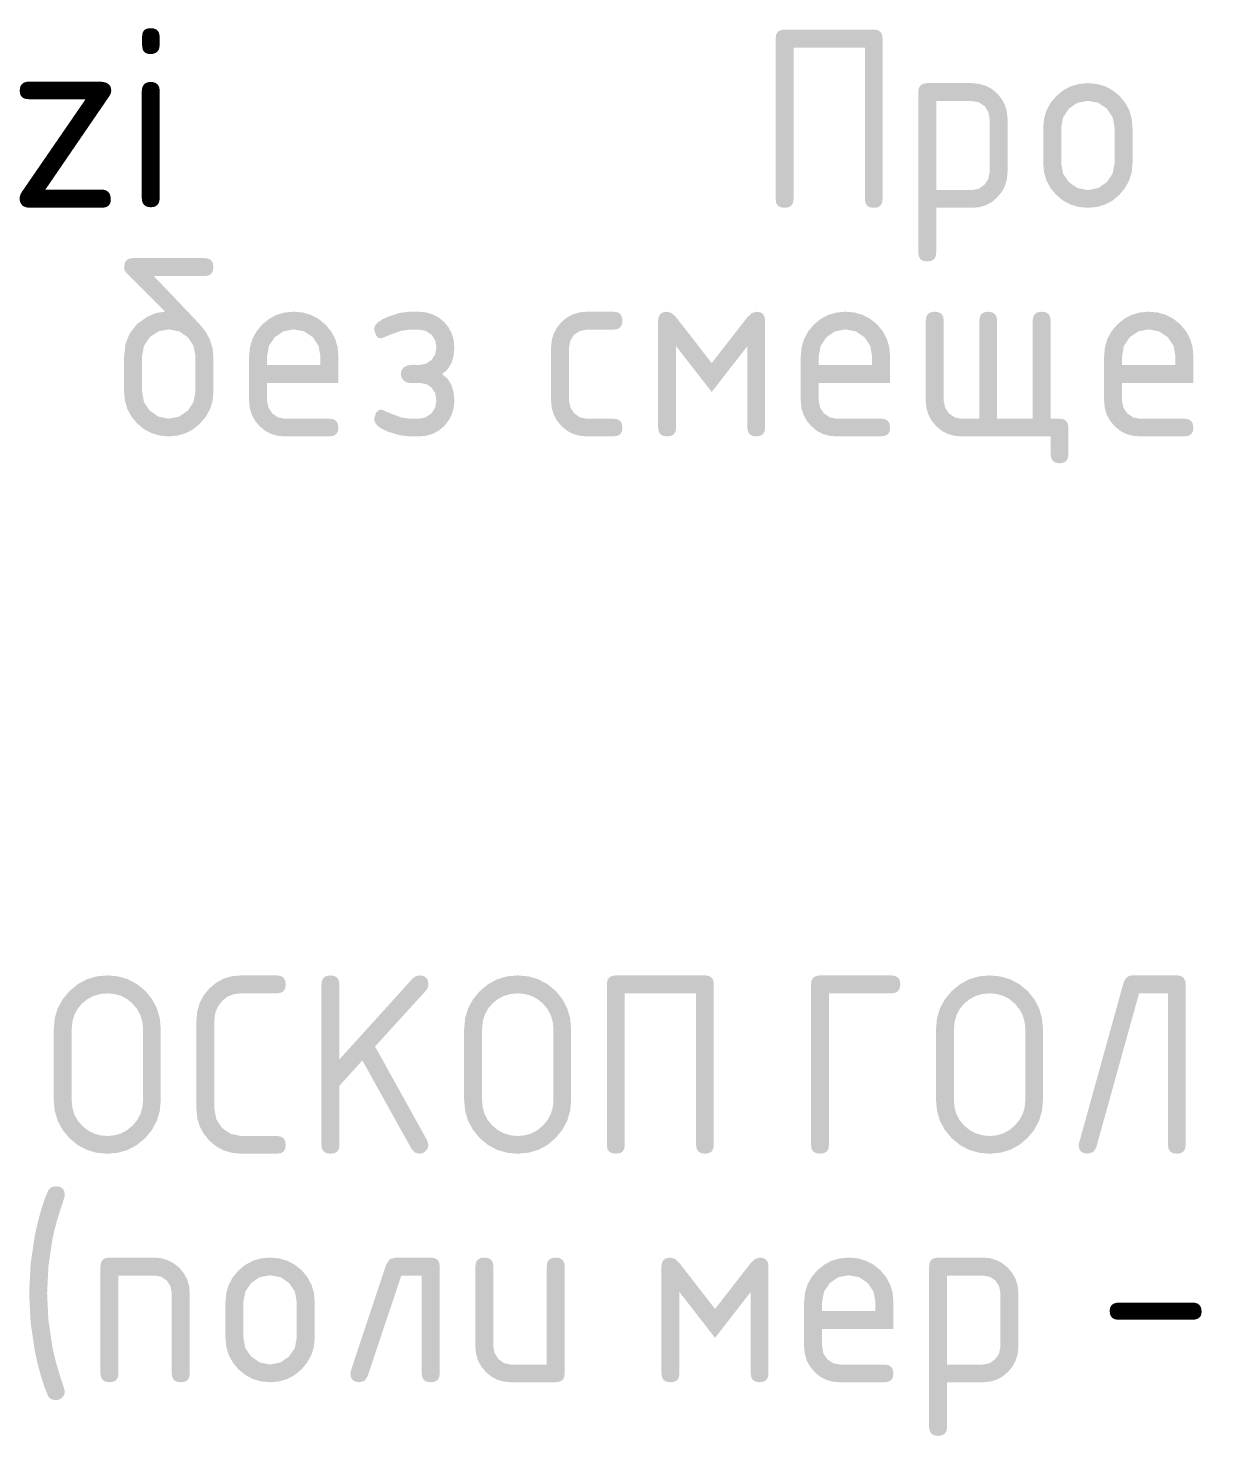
# Model space of a CAD drawing. Header units: millimetres. Extents: x 0 to 1189, y 0 to 841.
# Drawn here: x 1127.74 to 1147.88, y 405.28 to 429.18 of the extents above; entities that cross this region are included whole.
import ezdxf

# ---------------------------------------------------------------- set-up
doc = ezdxf.new("R2010")
doc.units = ezdxf.units.MM

msp = doc.modelspace()

# ---------------------------------------------------------------- hatches: boundary and pattern name
h = msp.add_hatch(color=7)
h.dxf.hatch_style = 2
h.paths.add_polyline_path([(1140.579923, 429.153161), (1142.095213, 429.153161), (1142.159542, 429.143653), (1142.205939, 429.115127), (1142.234042, 429.067585), (1142.24349, 429.001026), (1142.24349, 426.274715), (1142.234042, 426.208526), (1142.205939, 426.162336), (1142.159542, 426.135266), (1142.095213, 426.126438), (1142.028654, 426.135266), (1141.981112, 426.162336), (1141.952586, 426.208526), (1141.943078, 426.274715), (1141.943078, 428.848339), (1140.732058, 428.848339), (1140.732058, 426.274715), (1140.722549, 426.208526), (1140.694024, 426.162336), (1140.646482, 426.135266), (1140.579923, 426.126438), (1140.513045, 426.135266), (1140.465339, 426.162336), (1140.436753, 426.208526), (1140.427236, 426.274715), (1140.427236, 429.001026), (1140.436753, 429.067585), (1140.465339, 429.115127), (1140.513045, 429.143653)])
h = msp.add_hatch(color=7)
h.paths.add_polyline_path([(1142.849604, 428.094828), (1142.859121, 428.159156), (1142.887707, 428.205553), (1142.935413, 428.233657), (1143.002291, 428.243105), (1143.75966, 428.243105), (1143.882073, 428.23202), (1143.994409, 428.199077), (1144.096307, 428.144739), (1144.187404, 428.069472), (1144.26522, 427.975834), (1144.320867, 427.872688), (1144.354293, 427.760034), (1144.365446, 427.63787), (1144.365446, 426.731673), (1144.354293, 426.609509), (1144.320867, 426.496855), (1144.26522, 426.393709), (1144.187404, 426.300071), (1144.096307, 426.222944), (1143.994409, 426.168813), (1143.882073, 426.136903), (1143.75966, 426.126438), (1143.154426, 426.126438), (1143.154426, 425.364659), (1143.144918, 425.30033), (1143.116392, 425.253933), (1143.06885, 425.22583), (1143.002291, 425.216382), (1142.935413, 425.22583), (1142.887707, 425.253933), (1142.859121, 425.30033), (1142.849604, 425.364659)])
h.paths.add_polyline_path([(1143.154426, 427.938283), (1143.154426, 426.42685), (1143.75966, 426.42685), (1143.875209, 426.449175), (1143.971327, 426.516147), (1144.0383, 426.614401), (1144.060624, 426.731673), (1144.060624, 427.63787), (1144.038851, 427.755142), (1143.975737, 427.853396), (1143.877414, 427.918163), (1143.75966, 427.938283)])
h = msp.add_hatch(color=7)
h.paths.add_polyline_path([(1144.971265, 426.879949), (1144.971265, 427.485184), (1144.984864, 427.63769), (1145.025904, 427.777948), (1145.094746, 427.906321), (1145.191751, 428.02317), (1145.308281, 428.119857), (1145.43649, 428.188535), (1145.576689, 428.229514), (1145.729186, 428.243105), (1145.881683, 428.229574), (1146.021881, 428.189017), (1146.15009, 428.121484), (1146.266621, 428.027028), (1146.363626, 427.910429), (1146.432467, 427.781738), (1146.473507, 427.64023), (1146.487107, 427.485184), (1146.487107, 426.879949), (1146.472827, 426.729993), (1146.430332, 426.591044), (1146.360138, 426.463153), (1146.262762, 426.346373), (1146.147842, 426.249686), (1146.019745, 426.181008), (1145.879762, 426.140029), (1145.729186, 426.126438), (1145.576689, 426.140029), (1145.43649, 426.181008), (1145.308281, 426.249686), (1145.191751, 426.346373), (1145.094746, 426.463153), (1145.025904, 426.591044), (1144.984864, 426.729993)])
h.paths.add_polyline_path([(1146.182285, 426.884359), (1146.182285, 427.489594), (1146.14997, 427.663157), (1146.051095, 427.811503), (1145.904197, 427.910378), (1145.729186, 427.942693), (1145.554175, 427.910378), (1145.407276, 427.811503), (1145.308402, 427.663157), (1145.276087, 427.489594), (1145.276087, 426.884359), (1145.308402, 426.707488), (1145.407276, 426.562449), (1145.554175, 426.46137), (1145.729186, 426.42685), (1145.904197, 426.46137), (1146.051095, 426.562449), (1146.14997, 426.708935)])
h = msp.add_hatch(color=7)
h.paths.add_polyline_path([(1130.882051, 423.60462), (1130.882051, 422.999386), (1130.867771, 422.849429), (1130.825276, 422.71048), (1130.755082, 422.582589), (1130.657706, 422.465809), (1130.542786, 422.369123), (1130.414689, 422.300445), (1130.274706, 422.259465), (1130.12413, 422.245874), (1129.971633, 422.259465), (1129.831435, 422.300445), (1129.703225, 422.369123), (1129.586695, 422.465809), (1129.48969, 422.582589), (1129.420848, 422.71048), (1129.379808, 422.849429), (1129.366209, 422.999386), (1129.366209, 423.60903), (1129.390815, 423.820007), (1129.46467, 424.002046), (1129.587823, 424.154733), (1129.760328, 424.277654), (1129.915288, 424.342422), (1130.06074, 424.362541), (1129.395974, 425.031165), (1129.373237, 425.066305), (1129.366209, 425.120462), (1129.375726, 425.187021), (1129.404312, 425.234563), (1129.452018, 425.263089), (1129.518895, 425.272597), (1130.733774, 425.272597), (1130.798103, 425.263089), (1130.844499, 425.234563), (1130.872603, 425.187021), (1130.882051, 425.120462), (1130.872603, 425.053584), (1130.844499, 425.005878), (1130.798103, 424.977292), (1130.733774, 424.967775), (1129.87002, 424.967775), (1130.63235, 424.167962), (1130.740897, 424.035291), (1130.819006, 423.897453), (1130.866212, 423.754034)])
h.paths.add_polyline_path([(1130.577229, 423.003795), (1130.577229, 423.60903), (1130.544914, 423.782594), (1130.44604, 423.930939), (1130.299141, 424.029814), (1130.12413, 424.062129), (1129.949119, 424.029814), (1129.80222, 423.930939), (1129.703346, 423.782594), (1129.671031, 423.60903), (1129.671031, 423.003795), (1129.703346, 422.826924), (1129.80222, 422.681886), (1129.949119, 422.580806), (1130.12413, 422.546287), (1130.299141, 422.580806), (1130.44604, 422.681886), (1130.544914, 422.828371)])
h = msp.add_hatch(color=7)
h.paths.add_polyline_path([(1132.245878, 424.062129), (1132.070867, 424.029814), (1131.923968, 423.930939), (1131.825094, 423.78404), (1131.792779, 423.60903), (1131.792779, 423.456343), (1132.698977, 423.456343), (1132.698977, 423.60903), (1132.666662, 423.78404), (1132.567787, 423.930939), (1132.420889, 424.029814)])
h.paths.add_polyline_path([(1131.792779, 423.152072), (1131.792779, 422.851109), (1131.815103, 422.735491), (1131.882076, 422.635583), (1131.979847, 422.568611), (1132.093742, 422.546287), (1132.851112, 422.546287), (1132.91799, 422.536778), (1132.965696, 422.508253), (1132.994282, 422.46071), (1133.003799, 422.394151), (1132.994282, 422.327962), (1132.965696, 422.281772), (1132.91799, 422.254702), (1132.851112, 422.245874), (1132.093742, 422.245874), (1131.971329, 422.256339), (1131.858993, 422.288249), (1131.757096, 422.34238), (1131.665999, 422.419507), (1131.588183, 422.512525), (1131.532536, 422.614637), (1131.49911, 422.727085), (1131.487957, 422.851109), (1131.487957, 423.60462), (1131.501556, 423.757126), (1131.542596, 423.897384), (1131.611437, 424.025757), (1131.708443, 424.142606), (1131.824973, 424.239293), (1131.953182, 424.307971), (1132.093381, 424.34895), (1132.245878, 424.362541), (1132.398375, 424.34901), (1132.538573, 424.308453), (1132.666782, 424.24092), (1132.783313, 424.146465), (1132.880318, 424.029934), (1132.949159, 423.901725), (1132.990199, 423.761527), (1133.003799, 423.60903), (1133.003799, 423.152072)])
h = msp.add_hatch(color=7)
h.dxf.hatch_style = 2
h.paths.add_polyline_path([(1134.668038, 422.851109), (1134.64847, 422.977061), (1134.58756, 423.071595), (1134.51163, 423.125889), (1134.410069, 423.152072), (1134.21549, 423.152072), (1134.152858, 423.167162), (1134.109657, 423.198374), (1134.075068, 423.246537), (1134.062803, 423.304208), (1134.075068, 423.36553), (1134.109657, 423.414451), (1134.16905, 423.448557), (1134.257382, 423.460753), (1134.304236, 423.460753), (1134.354948, 423.456343), (1134.488824, 423.478667), (1134.58756, 423.54564), (1134.64847, 423.640311), (1134.668038, 423.757307), (1134.647987, 423.874578), (1134.583702, 423.972832), (1134.485172, 424.037599), (1134.367625, 424.057719), (1134.21549, 424.057719), (1134.075137, 424.038702), (1133.906258, 423.981651), (1133.825359, 423.948372), (1133.767559, 423.9246), (1133.733633, 423.910338), (1133.682465, 423.918606), (1133.64388, 423.960154), (1133.609704, 424.065987), (1133.625543, 424.124786), (1133.67275, 424.180433), (1133.750859, 424.232876), (1133.859405, 424.282063), (1134.050057, 424.342973), (1134.21549, 424.362541), (1134.367625, 424.362541), (1134.489789, 424.351456), (1134.602443, 424.318513), (1134.705589, 424.264175), (1134.799227, 424.188908), (1134.874726, 424.09527), (1134.929038, 423.992124), (1134.961853, 423.87947), (1134.97286, 423.757307), (1134.960087, 423.609693), (1134.921528, 423.484662), (1134.85682, 423.382678), (1134.765603, 423.304208), (1134.85682, 423.225737), (1134.921528, 423.123753), (1134.960087, 422.998722), (1134.97286, 422.851109), (1134.961853, 422.728946), (1134.929038, 422.616291), (1134.874726, 422.513145), (1134.799227, 422.419507), (1134.705589, 422.34238), (1134.602443, 422.288249), (1134.489789, 422.256339), (1134.367625, 422.245874), (1134.21549, 422.245874), (1134.046474, 422.264891), (1133.855546, 422.321942), (1133.74737, 422.371198), (1133.670614, 422.424123), (1133.624863, 422.48108), (1133.609704, 422.542428), (1133.64388, 422.648261), (1133.682947, 422.688156), (1133.728216, 422.702832), (1133.741919, 422.698077), (1133.776654, 422.683815), (1133.832783, 422.660044), (1133.910668, 422.626764), (1134.075688, 422.565855), (1134.21549, 422.546287), (1134.367625, 422.546287), (1134.485172, 422.568611), (1134.583702, 422.635583), (1134.64654, 422.733838)])
h = msp.add_hatch(color=7)
h.dxf.hatch_style = 2
h.paths.add_polyline_path([(1136.920418, 423.757307), (1136.920418, 422.851109), (1136.942742, 422.735491), (1137.009715, 422.635583), (1137.107487, 422.568611), (1137.221382, 422.546287), (1137.673929, 422.546287), (1137.740807, 422.536778), (1137.788513, 422.508253), (1137.817099, 422.46071), (1137.826616, 422.394151), (1137.817099, 422.327962), (1137.788513, 422.281772), (1137.740807, 422.254702), (1137.673929, 422.245874), (1137.221382, 422.245874), (1137.098969, 422.256339), (1136.986633, 422.288249), (1136.884736, 422.34238), (1136.793639, 422.419507), (1136.715823, 422.512525), (1136.660176, 422.614637), (1136.62675, 422.727085), (1136.615596, 422.851109), (1136.615596, 423.757307), (1136.62675, 423.87947), (1136.660176, 423.992124), (1136.715823, 424.09527), (1136.793639, 424.188908), (1136.884736, 424.264175), (1136.986633, 424.318513), (1137.098969, 424.351456), (1137.221382, 424.362541), (1137.673929, 424.362541), (1137.740807, 424.353032), (1137.788513, 424.324507), (1137.817099, 424.276965), (1137.826616, 424.210405), (1137.817099, 424.143528), (1137.788513, 424.095822), (1137.740807, 424.067236), (1137.673929, 424.057719), (1137.221382, 424.057719), (1137.103628, 424.035946), (1137.005305, 423.972832), (1136.942191, 423.874578)])
h = msp.add_hatch(color=7)
h.dxf.hatch_style = 2
h.paths.add_polyline_path([(1139.342457, 422.999386), (1138.737223, 423.778253), (1138.737223, 422.394151), (1138.727715, 422.327962), (1138.699189, 422.281772), (1138.651647, 422.254702), (1138.585088, 422.245874), (1138.51821, 422.254702), (1138.470504, 422.281772), (1138.441918, 422.327962), (1138.432401, 422.394151), (1138.432401, 424.214264), (1138.441918, 424.278593), (1138.470504, 424.324989), (1138.51821, 424.353093), (1138.585088, 424.362541), (1138.661155, 424.339734), (1138.737223, 424.269386), (1139.342457, 423.490518), (1139.948243, 424.269386), (1140.024311, 424.339734), (1140.100378, 424.362541), (1140.164707, 424.353093), (1140.211104, 424.324989), (1140.239207, 424.278593), (1140.248655, 424.214264), (1140.248655, 422.394151), (1140.239207, 422.327962), (1140.211104, 422.281772), (1140.164707, 422.254702), (1140.100378, 422.245874), (1140.033819, 422.254702), (1139.986277, 422.281772), (1139.957752, 422.327962), (1139.948243, 422.394151), (1139.948243, 423.778253)])
h = msp.add_hatch(color=7)
h.paths.add_polyline_path([(1141.612777, 424.062129), (1141.437767, 424.029814), (1141.290868, 423.930939), (1141.191993, 423.78404), (1141.159678, 423.60903), (1141.159678, 423.456343), (1142.065876, 423.456343), (1142.065876, 423.60903), (1142.033561, 423.78404), (1141.934687, 423.930939), (1141.787788, 424.029814)])
h.paths.add_polyline_path([(1141.159678, 423.152072), (1141.159678, 422.851109), (1141.182003, 422.735491), (1141.248975, 422.635583), (1141.346747, 422.568611), (1141.460642, 422.546287), (1142.218012, 422.546287), (1142.28489, 422.536778), (1142.332596, 422.508253), (1142.361181, 422.46071), (1142.370698, 422.394151), (1142.361181, 422.327962), (1142.332596, 422.281772), (1142.28489, 422.254702), (1142.218012, 422.245874), (1141.460642, 422.245874), (1141.338229, 422.256339), (1141.225893, 422.288249), (1141.123996, 422.34238), (1141.032899, 422.419507), (1140.955083, 422.512525), (1140.899436, 422.614637), (1140.86601, 422.727085), (1140.854856, 422.851109), (1140.854856, 423.60462), (1140.868456, 423.757126), (1140.909496, 423.897384), (1140.978337, 424.025757), (1141.075343, 424.142606), (1141.191873, 424.239293), (1141.320082, 424.307971), (1141.46028, 424.34895), (1141.612777, 424.362541), (1141.765275, 424.34901), (1141.905473, 424.308453), (1142.033682, 424.24092), (1142.150212, 424.146465), (1142.247218, 424.029934), (1142.316059, 423.901725), (1142.357099, 423.761527), (1142.370698, 423.60903), (1142.370698, 423.152072)])
h = msp.add_hatch(color=7)
h.dxf.hatch_style = 2
h.paths.add_polyline_path([(1145.097681, 422.245874), (1143.58239, 422.245874), (1143.459977, 422.256339), (1143.347641, 422.288249), (1143.245744, 422.34238), (1143.154647, 422.419507), (1143.076831, 422.513145), (1143.021184, 422.616291), (1142.987758, 422.728946), (1142.976604, 422.851109), (1142.976604, 424.214264), (1142.986121, 424.278593), (1143.014707, 424.324989), (1143.062413, 424.353093), (1143.129291, 424.362541), (1143.19585, 424.353093), (1143.243392, 424.324989), (1143.271918, 424.278593), (1143.281426, 424.214264), (1143.281426, 422.851109), (1143.303751, 422.735491), (1143.370723, 422.635583), (1143.468495, 422.568611), (1143.58239, 422.546287), (1143.886661, 422.546287), (1143.886661, 424.214264), (1143.896186, 424.278593), (1143.924419, 424.324989), (1143.970842, 424.353093), (1144.034938, 424.362541), (1144.101815, 424.353093), (1144.149521, 424.324989), (1144.178107, 424.278593), (1144.187624, 424.214264), (1144.187624, 422.546287), (1144.792859, 422.546287), (1144.792859, 424.214264), (1144.802367, 424.278593), (1144.830892, 424.324989), (1144.878435, 424.353093), (1144.944994, 424.362541), (1145.011872, 424.353093), (1145.059578, 424.324989), (1145.088164, 424.278593), (1145.097681, 424.214264), (1145.097681, 422.546287), (1145.249816, 422.546287), (1145.314145, 422.536838), (1145.360541, 422.508735), (1145.388645, 422.462338), (1145.398093, 422.39801), (1145.398093, 421.941052), (1145.388645, 421.874493), (1145.360541, 421.826951), (1145.314145, 421.798425), (1145.249816, 421.788917), (1145.183257, 421.798425), (1145.135714, 421.826951), (1145.107189, 421.874493), (1145.097681, 421.941052)])
h = msp.add_hatch(color=7)
h.paths.add_polyline_path([(1146.762631, 424.062129), (1146.58762, 424.029814), (1146.440721, 423.930939), (1146.341847, 423.78404), (1146.309532, 423.60903), (1146.309532, 423.456343), (1147.21573, 423.456343), (1147.21573, 423.60903), (1147.183415, 423.78404), (1147.084541, 423.930939), (1146.937642, 424.029814)])
h.paths.add_polyline_path([(1146.309532, 423.152072), (1146.309532, 422.851109), (1146.331856, 422.735491), (1146.398829, 422.635583), (1146.496601, 422.568611), (1146.610496, 422.546287), (1147.367865, 422.546287), (1147.434743, 422.536778), (1147.482449, 422.508253), (1147.511035, 422.46071), (1147.520552, 422.394151), (1147.511035, 422.327962), (1147.482449, 422.281772), (1147.434743, 422.254702), (1147.367865, 422.245874), (1146.610496, 422.245874), (1146.488083, 422.256339), (1146.375747, 422.288249), (1146.27385, 422.34238), (1146.182753, 422.419507), (1146.104937, 422.512525), (1146.04929, 422.614637), (1146.015864, 422.727085), (1146.00471, 422.851109), (1146.00471, 423.60462), (1146.01831, 423.757126), (1146.059349, 423.897384), (1146.128191, 424.025757), (1146.225196, 424.142606), (1146.341727, 424.239293), (1146.469936, 424.307971), (1146.610134, 424.34895), (1146.762631, 424.362541), (1146.915128, 424.34901), (1147.055326, 424.308453), (1147.183536, 424.24092), (1147.300066, 424.146465), (1147.397071, 424.029934), (1147.465913, 423.901725), (1147.506953, 423.761527), (1147.520552, 423.60903), (1147.520552, 423.152072)])
h = msp.add_hatch(color=7)
h.paths.add_polyline_path([(1129.687344, 410.974157), (1129.687344, 412.184626), (1129.67619, 412.306789), (1129.642764, 412.419443), (1129.587117, 412.52259), (1129.509301, 412.616227), (1129.418204, 412.691727), (1129.316307, 412.746038), (1129.203971, 412.778853), (1129.081558, 412.78986), (1128.959395, 412.778853), (1128.84674, 412.746038), (1128.743594, 412.691727), (1128.649957, 412.616227), (1128.57283, 412.52259), (1128.518699, 412.419443), (1128.486788, 412.306789), (1128.476324, 412.184626), (1128.476324, 410.974157), (1128.486788, 410.851744), (1128.518699, 410.739408), (1128.57283, 410.637511), (1128.649957, 410.546414), (1128.743594, 410.468598), (1128.84674, 410.412951), (1128.959395, 410.379525), (1129.081558, 410.368371), (1129.203971, 410.379525), (1129.316307, 410.412951), (1129.418204, 410.468598), (1129.509301, 410.546414), (1129.587117, 410.637511), (1129.642764, 410.739408), (1129.67619, 410.851744)])
h.paths.add_polyline_path([(1129.987756, 410.974157), (1129.971108, 410.793022), (1129.921128, 410.625169), (1129.837765, 410.470854), (1129.720968, 410.330338), (1129.583, 410.214462), (1129.429995, 410.132589), (1129.262624, 410.083996), (1129.081558, 410.067959), (1128.899115, 410.083996), (1128.731605, 410.132589), (1128.578256, 410.214462), (1128.43829, 410.330338), (1128.321725, 410.470854), (1128.238337, 410.625169), (1128.188228, 410.793022), (1128.171502, 410.974157), (1128.171502, 412.184626), (1128.188228, 412.367379), (1128.238337, 412.534992), (1128.321725, 412.688238), (1128.43829, 412.827894), (1128.578256, 412.944691), (1128.731605, 413.028054), (1128.899115, 413.078034), (1129.081558, 413.094682), (1129.262693, 413.078103), (1129.430546, 413.028605), (1129.584861, 412.946552), (1129.725378, 412.832304), (1129.839626, 412.691727), (1129.921679, 412.53699), (1129.971177, 412.367991), (1129.987756, 412.184626)])
h = msp.add_hatch(color=7)
h.dxf.hatch_style = 2
h.paths.add_polyline_path([(1131.957428, 413.094682), (1132.024306, 413.085174), (1132.072012, 413.056648), (1132.100598, 413.009106), (1132.110115, 412.942547), (1132.100598, 412.875669), (1132.072012, 412.827963), (1132.024306, 412.799377), (1131.957428, 412.78986), (1131.352194, 412.78986), (1131.229928, 412.776278), (1131.123578, 412.734945), (1131.033144, 412.664984), (1130.958626, 412.565515), (1130.912944, 412.457546), (1130.899095, 412.336761), (1130.899095, 410.82588), (1130.93141, 410.650456), (1131.030284, 410.50397), (1131.177183, 410.402891), (1131.352194, 410.368371), (1131.957428, 410.368371), (1132.024306, 410.358863), (1132.072012, 410.330338), (1132.100598, 410.282795), (1132.110115, 410.216236), (1132.100598, 410.150047), (1132.072012, 410.103857), (1132.024306, 410.076787), (1131.957428, 410.067959), (1131.352194, 410.067959), (1131.199697, 410.08155), (1131.059499, 410.122529), (1130.93129, 410.191207), (1130.814759, 410.287894), (1130.717754, 410.404674), (1130.648912, 410.532565), (1130.607873, 410.671514), (1130.594273, 410.82147), (1130.594273, 412.336761), (1130.607873, 412.489267), (1130.648912, 412.629525), (1130.717754, 412.757898), (1130.814759, 412.874747), (1130.93129, 412.971666), (1131.059499, 413.040319), (1131.199697, 413.081169), (1131.352194, 413.094682)])
h = msp.add_hatch(color=7)
h.dxf.hatch_style = 2
h.paths.add_polyline_path([(1133.410868, 411.651049), (1133.021159, 411.219448), (1133.021159, 410.216236), (1133.01165, 410.150047), (1132.983125, 410.103857), (1132.935583, 410.076787), (1132.869023, 410.067959), (1132.802146, 410.076787), (1132.75444, 410.103857), (1132.725854, 410.150047), (1132.716337, 410.216236), (1132.716337, 412.942547), (1132.725854, 413.009106), (1132.75444, 413.056648), (1132.802146, 413.085174), (1132.869023, 413.094682), (1132.935583, 413.085174), (1132.983125, 413.056648), (1133.01165, 413.009106), (1133.021159, 412.942547), (1133.021159, 411.668137), (1134.265803, 413.04397), (1134.320511, 413.081935), (1134.384314, 413.094682), (1134.448643, 413.085174), (1134.49504, 413.056648), (1134.523143, 413.009106), (1134.532591, 412.942547), (1134.523083, 412.888459), (1134.494557, 412.840572), (1133.626393, 411.888072), (1134.511645, 410.292304), (1134.532591, 410.216236), (1134.522049, 410.162148), (1134.486289, 410.114261), (1134.438402, 410.078501), (1134.384314, 410.067959), (1134.302459, 410.086976), (1134.248715, 410.144027)])
h = msp.add_hatch(color=7)
h.paths.add_polyline_path([(1136.65495, 410.974157), (1136.65495, 412.184626), (1136.643797, 412.306789), (1136.610371, 412.419443), (1136.554724, 412.52259), (1136.476908, 412.616227), (1136.385811, 412.691727), (1136.283913, 412.746038), (1136.171577, 412.778853), (1136.049165, 412.78986), (1135.927001, 412.778853), (1135.814347, 412.746038), (1135.711201, 412.691727), (1135.617563, 412.616227), (1135.540436, 412.52259), (1135.486305, 412.419443), (1135.454395, 412.306789), (1135.44393, 412.184626), (1135.44393, 410.974157), (1135.454395, 410.851744), (1135.486305, 410.739408), (1135.540436, 410.637511), (1135.617563, 410.546414), (1135.711201, 410.468598), (1135.814347, 410.412951), (1135.927001, 410.379525), (1136.049165, 410.368371), (1136.171577, 410.379525), (1136.283913, 410.412951), (1136.385811, 410.468598), (1136.476908, 410.546414), (1136.554724, 410.637511), (1136.610371, 410.739408), (1136.643797, 410.851744)])
h.paths.add_polyline_path([(1136.955362, 410.974157), (1136.938714, 410.793022), (1136.888734, 410.625169), (1136.805372, 410.470854), (1136.688574, 410.330338), (1136.550607, 410.214462), (1136.397602, 410.132589), (1136.23023, 410.083996), (1136.049165, 410.067959), (1135.866721, 410.083996), (1135.699212, 410.132589), (1135.545862, 410.214462), (1135.405896, 410.330338), (1135.289332, 410.470854), (1135.205943, 410.625169), (1135.155834, 410.793022), (1135.139108, 410.974157), (1135.139108, 412.184626), (1135.155834, 412.367379), (1135.205943, 412.534992), (1135.289332, 412.688238), (1135.405896, 412.827894), (1135.545862, 412.944691), (1135.699212, 413.028054), (1135.866721, 413.078034), (1136.049165, 413.094682), (1136.230299, 413.078103), (1136.398153, 413.028605), (1136.552467, 412.946552), (1136.692984, 412.832304), (1136.807232, 412.691727), (1136.889286, 412.53699), (1136.938783, 412.367991), (1136.955362, 412.184626)])
h = msp.add_hatch(color=7)
h.dxf.hatch_style = 2
h.paths.add_polyline_path([(1137.714566, 413.094682), (1139.229857, 413.094682), (1139.294185, 413.085174), (1139.340582, 413.056648), (1139.368686, 413.009106), (1139.378134, 412.942547), (1139.378134, 410.216236), (1139.368686, 410.150047), (1139.340582, 410.103857), (1139.294185, 410.076787), (1139.229857, 410.067959), (1139.163298, 410.076787), (1139.115755, 410.103857), (1139.08723, 410.150047), (1139.077721, 410.216236), (1139.077721, 412.78986), (1137.866701, 412.78986), (1137.866701, 410.216236), (1137.857193, 410.150047), (1137.828668, 410.103857), (1137.781125, 410.076787), (1137.714566, 410.067959), (1137.647688, 410.076787), (1137.599982, 410.103857), (1137.571397, 410.150047), (1137.561879, 410.216236), (1137.561879, 412.942547), (1137.571397, 413.009106), (1137.599982, 413.056648), (1137.647688, 413.085174)])
h = msp.add_hatch(color=7)
h.dxf.hatch_style = 2
h.paths.add_polyline_path([(1141.333299, 412.78986), (1141.333299, 410.216236), (1141.323791, 410.150047), (1141.295265, 410.103857), (1141.247723, 410.076787), (1141.181164, 410.067959), (1141.114286, 410.076787), (1141.06658, 410.103857), (1141.037994, 410.150047), (1141.028477, 410.216236), (1141.028477, 412.942547), (1141.037994, 413.009106), (1141.06658, 413.056648), (1141.114286, 413.085174), (1141.181164, 413.094682), (1142.391633, 413.094682), (1142.45851, 413.085174), (1142.506216, 413.056648), (1142.534802, 413.009106), (1142.544319, 412.942547), (1142.534802, 412.875669), (1142.506216, 412.827963), (1142.45851, 412.799377), (1142.391633, 412.78986)])
h = msp.add_hatch(color=7)
h.paths.add_polyline_path([(1144.666383, 410.974157), (1144.666383, 412.184626), (1144.655229, 412.306789), (1144.621803, 412.419443), (1144.566156, 412.52259), (1144.48834, 412.616227), (1144.397243, 412.691727), (1144.295346, 412.746038), (1144.18301, 412.778853), (1144.060597, 412.78986), (1143.938434, 412.778853), (1143.82578, 412.746038), (1143.722633, 412.691727), (1143.628996, 412.616227), (1143.551869, 412.52259), (1143.497738, 412.419443), (1143.465827, 412.306789), (1143.455363, 412.184626), (1143.455363, 410.974157), (1143.465827, 410.851744), (1143.497738, 410.739408), (1143.551869, 410.637511), (1143.628996, 410.546414), (1143.722633, 410.468598), (1143.82578, 410.412951), (1143.938434, 410.379525), (1144.060597, 410.368371), (1144.18301, 410.379525), (1144.295346, 410.412951), (1144.397243, 410.468598), (1144.48834, 410.546414), (1144.566156, 410.637511), (1144.621803, 410.739408), (1144.655229, 410.851744)])
h.paths.add_polyline_path([(1144.966795, 410.974157), (1144.950147, 410.793022), (1144.900167, 410.625169), (1144.816804, 410.470854), (1144.700007, 410.330338), (1144.56204, 410.214462), (1144.409034, 410.132589), (1144.241663, 410.083996), (1144.060597, 410.067959), (1143.878154, 410.083996), (1143.710645, 410.132589), (1143.557295, 410.214462), (1143.417329, 410.330338), (1143.300764, 410.470854), (1143.217376, 410.625169), (1143.167267, 410.793022), (1143.150541, 410.974157), (1143.150541, 412.184626), (1143.167267, 412.367379), (1143.217376, 412.534992), (1143.300764, 412.688238), (1143.417329, 412.827894), (1143.557295, 412.944691), (1143.710645, 413.028054), (1143.878154, 413.078034), (1144.060597, 413.094682), (1144.241732, 413.078103), (1144.409585, 413.028605), (1144.5639, 412.946552), (1144.704417, 412.832304), (1144.818665, 412.691727), (1144.900718, 412.53699), (1144.950216, 412.367991), (1144.966795, 412.184626)])
h = msp.add_hatch(color=7)
h.dxf.hatch_style = 2
h.paths.add_polyline_path([(1146.47951, 413.094682), (1147.24129, 413.094682), (1147.305618, 413.085174), (1147.352015, 413.056648), (1147.380118, 413.009106), (1147.389567, 412.942547), (1147.389567, 410.216236), (1147.380118, 410.150047), (1147.352015, 410.103857), (1147.305618, 410.076787), (1147.24129, 410.067959), (1147.17473, 410.076787), (1147.127188, 410.103857), (1147.098663, 410.150047), (1147.089154, 410.216236), (1147.089154, 412.78986), (1146.598021, 412.78986), (1145.869866, 410.169383), (1145.818396, 410.093246), (1145.725999, 410.067959), (1145.659121, 410.076787), (1145.611415, 410.103857), (1145.582829, 410.150047), (1145.573312, 410.216236), (1145.576551, 410.237389), (1145.58599, 410.271358), (1146.326823, 412.942547), (1146.350681, 413.009106), (1146.38415, 413.056648), (1146.427127, 413.085174)])
h = msp.add_hatch(color=7)
h.dxf.hatch_style = 2
h.paths.add_polyline_path([(1128.058354, 407.698827), (1128.080678, 407.242146), (1128.147651, 406.788771), (1128.179199, 406.642449), (1128.223098, 406.476852), (1128.278883, 406.291515), (1128.346088, 406.085972), (1128.359317, 406.03085), (1128.3485, 405.974833), (1128.312464, 405.925017), (1128.264302, 405.892633), (1128.206631, 405.882573), (1128.126773, 405.898903), (1128.075441, 405.950373), (1128.01597, 406.100269), (1127.958515, 406.27683), (1127.903436, 406.479643), (1127.851097, 406.708294), (1127.778543, 407.200253), (1127.753532, 407.698827), (1127.778543, 408.197195), (1127.851097, 408.689361), (1127.903436, 408.917866), (1127.958515, 409.120067), (1128.01597, 409.295293), (1128.075441, 409.442873), (1128.126773, 409.497718), (1128.206631, 409.514531), (1128.273276, 409.505022), (1128.321008, 409.476497), (1128.349723, 409.428954), (1128.359317, 409.362395), (1128.346088, 409.307274), (1128.278883, 409.104202), (1128.223098, 408.920045), (1128.179199, 408.754904), (1128.147651, 408.608884), (1128.080678, 408.155509)])
h = msp.add_hatch(color=7)
h.dxf.hatch_style = 2
h.paths.add_polyline_path([(1128.964699, 406.335672), (1128.964699, 408.155785), (1128.974216, 408.220113), (1129.002802, 408.26651), (1129.050508, 408.294614), (1129.117386, 408.304062), (1129.874756, 408.304062), (1129.994688, 408.292977), (1130.106197, 408.260033), (1130.208921, 408.205696), (1130.302499, 408.130429), (1130.380315, 408.036791), (1130.435962, 407.933645), (1130.469388, 407.820991), (1130.480541, 407.698827), (1130.480541, 406.335672), (1130.471024, 406.269483), (1130.442439, 406.223293), (1130.394733, 406.196223), (1130.327855, 406.187395), (1130.261295, 406.196223), (1130.213753, 406.223293), (1130.185228, 406.269483), (1130.175719, 406.335672), (1130.175719, 407.698827), (1130.153946, 407.816098), (1130.090832, 407.914353), (1129.992509, 407.97912), (1129.874756, 407.99924), (1129.269521, 407.99924), (1129.269521, 406.335672), (1129.260013, 406.269483), (1129.231487, 406.223293), (1129.183945, 406.196223), (1129.117386, 406.187395), (1129.050508, 406.196223), (1129.002802, 406.223293), (1128.974216, 406.269483)])
h = msp.add_hatch(color=7)
h.paths.add_polyline_path([(1131.08646, 406.940906), (1131.08646, 407.546141), (1131.10006, 407.698647), (1131.141099, 407.838905), (1131.209941, 407.967278), (1131.306946, 408.084127), (1131.423477, 408.180814), (1131.551686, 408.249491), (1131.691884, 408.290471), (1131.844381, 408.304062), (1131.996878, 408.290531), (1132.137077, 408.249974), (1132.265286, 408.182441), (1132.381816, 408.087985), (1132.478821, 407.971386), (1132.547663, 407.842695), (1132.588703, 407.701187), (1132.602302, 407.546141), (1132.602302, 406.940906), (1132.588022, 406.79095), (1132.545527, 406.652001), (1132.475333, 406.52411), (1132.377958, 406.40733), (1132.263038, 406.310643), (1132.134941, 406.241965), (1131.994958, 406.200986), (1131.844381, 406.187395), (1131.691884, 406.200986), (1131.551686, 406.241965), (1131.423477, 406.310643), (1131.306946, 406.40733), (1131.209941, 406.52411), (1131.141099, 406.652001), (1131.10006, 406.79095)])
h.paths.add_polyline_path([(1132.29748, 406.945316), (1132.29748, 407.550551), (1132.265165, 407.724114), (1132.166291, 407.87246), (1132.019392, 407.971334), (1131.844381, 408.003649), (1131.66937, 407.971334), (1131.522471, 407.87246), (1131.423597, 407.724114), (1131.391282, 407.550551), (1131.391282, 406.945316), (1131.423597, 406.768445), (1131.522471, 406.623406), (1131.66937, 406.522327), (1131.844381, 406.487807), (1132.019392, 406.522327), (1132.166291, 406.623406), (1132.265165, 406.769892)])
h = msp.add_hatch(color=7)
h.dxf.hatch_style = 2
h.paths.add_polyline_path([(1133.966142, 408.304062), (1134.571376, 408.304062), (1134.638254, 408.294614), (1134.68596, 408.26651), (1134.714546, 408.220113), (1134.724063, 408.155785), (1134.724063, 406.335672), (1134.714546, 406.269483), (1134.68596, 406.223293), (1134.638254, 406.196223), (1134.571376, 406.187395), (1134.504817, 406.196223), (1134.457275, 406.223293), (1134.42875, 406.269483), (1134.419241, 406.335672), (1134.419241, 407.99924), (1134.071975, 407.99924), (1133.500365, 406.288819), (1133.449653, 406.212682), (1133.360908, 406.187395), (1133.29403, 406.196904), (1133.246324, 406.225429), (1133.217738, 406.272971), (1133.208221, 406.339531), (1133.217041, 406.386384), (1133.814007, 408.181141), (1133.873951, 408.274434)])
h = msp.add_hatch(color=7)
h.dxf.hatch_style = 2
h.paths.add_polyline_path([(1136.845824, 408.155785), (1136.845824, 406.335672), (1136.836307, 406.269483), (1136.807721, 406.223293), (1136.760015, 406.196223), (1136.693137, 406.187395), (1135.935768, 406.187395), (1135.813355, 406.19786), (1135.701019, 406.22977), (1135.599121, 406.283901), (1135.508025, 406.361028), (1135.430208, 406.454046), (1135.374562, 406.556158), (1135.341136, 406.668606), (1135.329982, 406.79263), (1135.329982, 408.155785), (1135.339499, 408.220113), (1135.368085, 408.26651), (1135.415791, 408.294614), (1135.482669, 408.304062), (1135.549228, 408.294614), (1135.59677, 408.26651), (1135.625296, 408.220113), (1135.634804, 408.155785), (1135.634804, 406.79263), (1135.657128, 406.677012), (1135.724101, 406.577104), (1135.821873, 406.510132), (1135.935768, 406.487807), (1136.541002, 406.487807), (1136.541002, 408.155785), (1136.55051, 408.220113), (1136.579036, 408.26651), (1136.626578, 408.294614), (1136.693137, 408.304062), (1136.760015, 408.294614), (1136.807721, 408.26651), (1136.836307, 408.220113)])
h = msp.add_hatch(color=7)
h.dxf.hatch_style = 2
h.paths.add_polyline_path([(1139.399199, 406.940906), (1138.793965, 407.719774), (1138.793965, 406.335672), (1138.784456, 406.269483), (1138.755931, 406.223293), (1138.708389, 406.196223), (1138.641829, 406.187395), (1138.574952, 406.196223), (1138.527246, 406.223293), (1138.49866, 406.269483), (1138.489143, 406.335672), (1138.489143, 408.155785), (1138.49866, 408.220113), (1138.527246, 408.26651), (1138.574952, 408.294614), (1138.641829, 408.304062), (1138.717897, 408.281255), (1138.793965, 408.210906), (1139.399199, 407.432039), (1140.004985, 408.210906), (1140.081053, 408.281255), (1140.15712, 408.304062), (1140.221449, 408.294614), (1140.267846, 408.26651), (1140.295949, 408.220113), (1140.305397, 408.155785), (1140.305397, 406.335672), (1140.295949, 406.269483), (1140.267846, 406.223293), (1140.221449, 406.196223), (1140.15712, 406.187395), (1140.090561, 406.196223), (1140.043019, 406.223293), (1140.014493, 406.269483), (1140.004985, 406.335672), (1140.004985, 407.719774)])
h = msp.add_hatch(color=7)
h.paths.add_polyline_path([(1141.669532, 408.003649), (1141.494521, 407.971334), (1141.347623, 407.87246), (1141.248748, 407.725561), (1141.216433, 407.550551), (1141.216433, 407.397864), (1142.122631, 407.397864), (1142.122631, 407.550551), (1142.090316, 407.725561), (1141.991442, 407.87246), (1141.844543, 407.971334)])
h.paths.add_polyline_path([(1141.216433, 407.093593), (1141.216433, 406.79263), (1141.238758, 406.677012), (1141.30573, 406.577104), (1141.403502, 406.510132), (1141.517397, 406.487807), (1142.274767, 406.487807), (1142.341645, 406.478299), (1142.389351, 406.449774), (1142.417936, 406.402231), (1142.427453, 406.335672), (1142.417936, 406.269483), (1142.389351, 406.223293), (1142.341645, 406.196223), (1142.274767, 406.187395), (1141.517397, 406.187395), (1141.394984, 406.19786), (1141.282648, 406.22977), (1141.180751, 406.283901), (1141.089654, 406.361028), (1141.011838, 406.454046), (1140.956191, 406.556158), (1140.922765, 406.668606), (1140.911611, 406.79263), (1140.911611, 407.546141), (1140.925211, 407.698647), (1140.966251, 407.838905), (1141.035092, 407.967278), (1141.132097, 408.084127), (1141.248628, 408.180814), (1141.376837, 408.249491), (1141.517035, 408.290471), (1141.669532, 408.304062), (1141.822029, 408.290531), (1141.962228, 408.249974), (1142.090437, 408.182441), (1142.206967, 408.087985), (1142.303973, 407.971455), (1142.372814, 407.843246), (1142.413854, 407.703048), (1142.427453, 407.550551), (1142.427453, 407.093593)])
h = msp.add_hatch(color=7)
h.paths.add_polyline_path([(1143.033372, 408.155785), (1143.042889, 408.220113), (1143.071475, 408.26651), (1143.119181, 408.294614), (1143.186059, 408.304062), (1143.943429, 408.304062), (1144.065842, 408.292977), (1144.178177, 408.260033), (1144.280075, 408.205696), (1144.371172, 408.130429), (1144.448988, 408.036791), (1144.504635, 407.933645), (1144.538061, 407.820991), (1144.549214, 407.698827), (1144.549214, 406.79263), (1144.538061, 406.670466), (1144.504635, 406.557812), (1144.448988, 406.454666), (1144.371172, 406.361028), (1144.280075, 406.283901), (1144.178177, 406.22977), (1144.065842, 406.19786), (1143.943429, 406.187395), (1143.338194, 406.187395), (1143.338194, 405.425616), (1143.328686, 405.361287), (1143.30016, 405.31489), (1143.252618, 405.286787), (1143.186059, 405.277339), (1143.119181, 405.286787), (1143.071475, 405.31489), (1143.042889, 405.361287), (1143.033372, 405.425616)])
h.paths.add_polyline_path([(1143.338194, 407.99924), (1143.338194, 406.487807), (1143.943429, 406.487807), (1144.058977, 406.510132), (1144.155095, 406.577104), (1144.222068, 406.675358), (1144.244392, 406.79263), (1144.244392, 407.698827), (1144.222619, 407.816098), (1144.159505, 407.914353), (1144.061182, 407.97912), (1143.943429, 407.99924)])

# ---------------------------------------------------------------- texts
at = {"color": 7, "char_height": 3.040288, "attachment_point": 1}
for s, insert in [('{\\fGOSTCommon|b0|i0|c0;Kerama Marazzi }', (1101.874173, 429.166733)), ('{\\fGOSTCommon|b0|i0|c0; }', (1147.884939, 413.108247)), ('{\\fGOSTCommon|b0|i0|c0;- }', (1145.892665, 409.227683))]:
    msp.add_mtext(s, dxfattribs=dict(at, insert=insert))

doc.saveas('drawing.dxf')
